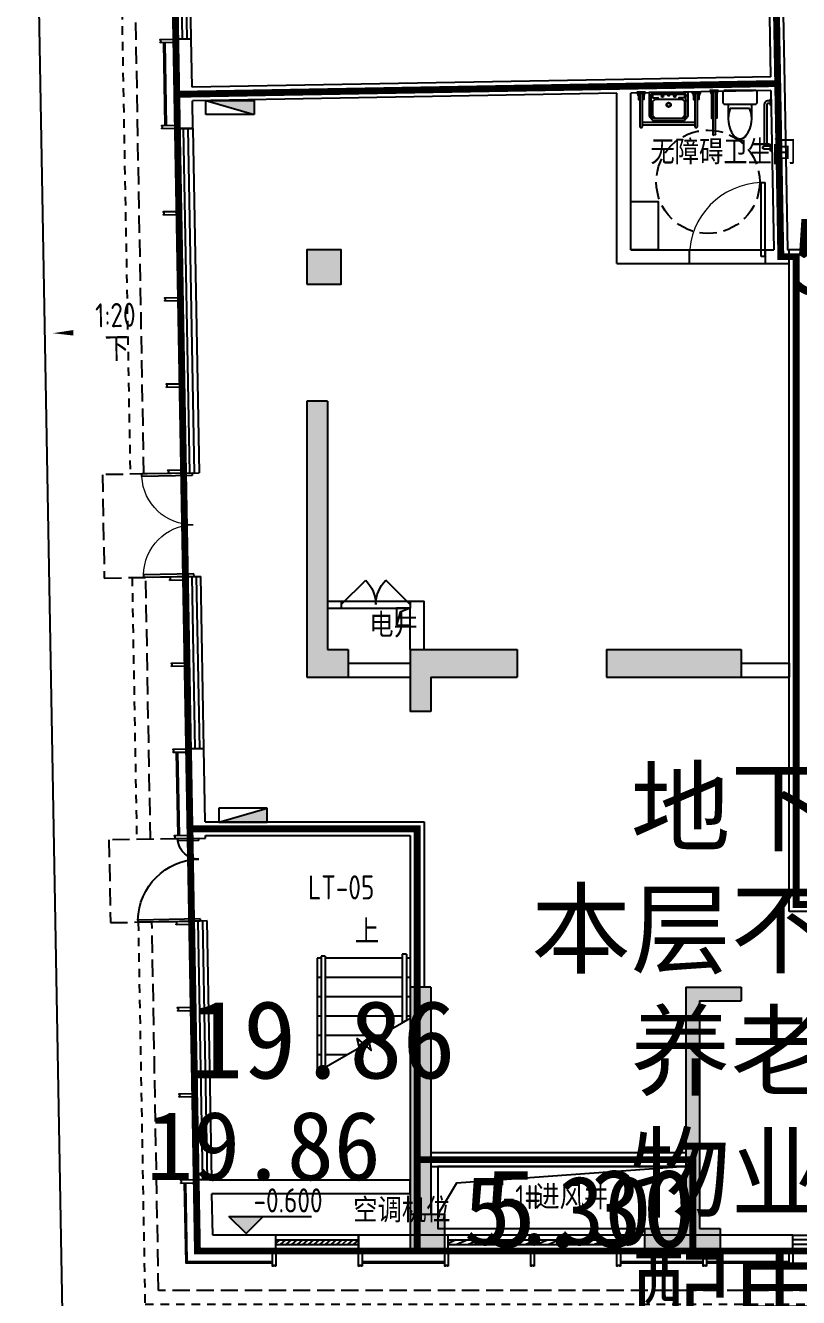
# Model space of a CAD drawing. Extents: x 512858 to 514372, y -232486 to -231710.
# Drawn here: x 513174.54 to 513185.76, y -231778.71 to -231760.26 of the extents above; entities that cross this region are included whole.
import ezdxf

# ---------------------------------------------------------------- set-up
doc = ezdxf.new("R2010")
doc.units = 0
doc.header["$LTSCALE"] = 1000
for name, pattern in [('__DASH', [0.35, 0.25, -0.1]), ('CACHE2', [0.1875, 0.125, -0.0625]), ('DASH', [0.35, 0.25, -0.1])]:
    doc.linetypes.add(name, pattern=pattern)
doc.layers.get('0').update_dxf_attribs({"color": 252})
for name, color, linetype in [('$计算结果', 7, 'Continuous'), ('$面积结果', 7, 'Continuous'), ('2#HXT-1F$0$A-WALL-S', 253, 'Continuous'), ('6#-造型-1F（实施版）金属型材-METAL-S', 253, 'Continuous'), ('6#-造型-1F（实施版）门窗', 253, 'Continuous'), ('A-ANNO-100-DIM-E', 253, 'Continuous'), ('A-ANNO-100-SYMB', 253, 'Continuous'), ('A-ANNO-100-TXT', 252, 'Continuous'), ('A-ANNO-50-SYMB', 252, 'Continuous'), ('A-DOOR', 252, 'Continuous'), ('A-FIRE-DOOR', 252, 'Continuous'), ('A-HOLE-E', 253, 'Continuous'), ('A-METAL-E', 253, 'Continuous'), ('A-PATT-COLU', 253, 'Continuous'), ('A-STAIR', 252, 'Continuous'), ('A-STONE-S', 253, 'Continuous'), ('A-STR-CONC-B', 252, 'Continuous'), ('A-STR-CONC-C', 253, 'Continuous'), ('A-WALL-S', 252, 'Continuous'), ('A-WINDOW', 253, 'Continuous'), ('A-散水-建筑', 253, 'CACHE2'), ('AA-洁具及厨具', 253, 'Continuous'), ('LVTRY', 253, 'Continuous'), ('PUB_HATCH', 252, 'Continuous'), ('看线', 253, 'Continuous'), ('面积-免计容-养老服务用房-1', 185, 'Continuous')]:
    doc.layers.add(name, color=color, linetype=linetype)
for name, color, linetype, lineweight in [('P-FIRE-FH', 252, 'Continuous', 25), ('面积-免计容-物业附属用房-1', 18, 'Continuous', 0), ('面积-计容-住宅-1', 1, 'Continuous', 0), ('面积-计容-社区文化活动中心-1', 30, 'Continuous', 0)]:
    doc.layers.add(name, color=color, linetype=linetype, lineweight=lineweight)
doc.styles.add('dw', font='simhei.ttf')
doc.styles.add('TYDG_02', font='TSSDENG.shx', dxfattribs={"width": 0.8, "bigfont": 'hztxt.shx'})

# ---------------------------------------------------------------- blocks, each defined once
blk = doc.blocks.new('1新159_FZH')
blk.add_lwpolyline([(-0.5, -0.5), (0.5, -0.5), (0.5, 0.5), (-0.5, 0.5)], close=True)
at = {"layer": 'PUB_HATCH'}
blk.add_solid([(-0.5, -0.5), (0.5, -0.5), (-0.5, 0.5), (0.5, 0.5)], dxfattribs=at)
blk = doc.blocks.new('1新321F结构')
at = {"layer": 'A-PATT-COLU'}
for points in [[(-161757, -997171), (-161757, -1001171), (-161457, -1000771), (-161457, -997171)], [(-161457, -1000771), (-161757, -1001171), (-161157, -1001171), (-161157, -1000771)], [(-159957, -1001171), (-160257, -1000771), (-160257, -1001671), (-159957, -1001671)], [(-160257, -1000771), (-159957, -1001171), (-158707, -1001171), (-158707, -1000771)], [(-157407, -1001171), (-155457, -1001171), (-155457, -1000771), (-157407, -1000771)], [(-160257, -1005671), (-160257, -1008971), (-159957, -1008971), (-159957, -1005671)], [(-156257, -1005671), (-156057, -1005871), (-155457, -1005871), (-155457, -1005671)], [(-156057, -1005871), (-156257, -1005671), (-156257, -1009171), (-156157, -1009271), (-156057, -1009171)], [(-156857, -1009471), (-156157, -1009471), (-156157, -1009271), (-156257, -1009171), (-156857, -1009171)], [(-156157, -1009271), (-156157, -1009471), (-155757, -1009471), (-155757, -1009171), (-156057, -1009171)]]:
    blk.add_hatch(color=256, dxfattribs=at).paths.add_polyline_path(points)
at = {"layer": 'A-STR-CONC-B'}
for p, q in [((-161757, -997171), (-161757, -1001171)), ((-161457, -997171), (-161757, -997171)), ((-161457, -997171), (-161457, -1000771)), ((-161457, -1000771), (-161157, -1000771)), ((-161157, -1000771), (-161157, -1001171)), ((-160257, -1000771), (-160257, -1001671)), ((-160257, -1000771), (-158707, -1000771)), ((-158707, -1000771), (-158707, -1001171)), ((-157407, -1000771), (-155457, -1000771)), ((-157407, -1000771), (-157407, -1001171)), ((-155457, -1000771), (-155457, -1001171)), ((-161757, -1001171), (-161157, -1001171)), ((-159957, -1001171), (-159957, -1001671)), ((-159957, -1001171), (-158707, -1001171)), ((-157407, -1001171), (-155457, -1001171)), ((-159957, -1001671), (-160257, -1001671)), ((-160257, -1005671), (-160257, -1008971)), ((-159957, -1005671), (-160257, -1005671)), ((-159957, -1005671), (-159957, -1008971)), ((-156257, -1005671), (-155457, -1005671)), ((-156257, -1005671), (-156257, -1009171)), ((-155457, -1005671), (-155457, -1005871)), ((-156057, -1005871), (-155457, -1005871)), ((-156057, -1005871), (-156057, -1009171)), ((-156857, -1009171), (-156257, -1009171)), ((-156857, -1009171), (-156857, -1009471)), ((-156057, -1009171), (-155757, -1009171)), ((-155757, -1009171), (-155757, -1009471)), ((-156857, -1009471), (-156157, -1009471)), ((-156157, -1009471), (-155757, -1009471))]:
    blk.add_line(p, q, dxfattribs=at)
at = {"layer": 'A-STR-CONC-C', "xscale": 500, "yscale": 500, "zscale": 500}
for p in [(-161507, -995221, 0), (-160007, -1009221)]:
    blk.add_blockref('1新159_FZH', p, dxfattribs=at)
blk = doc.blocks.new('1新77A$C3B0876DE')
at = {"layer": '看线', "linetype": 'DASH', "elevation": 0}
for points in [[(-64515, 11146), (-64784, 26193)], [(-64117, 11153), (-65117, 11135), (-65090, 9635), (-64091, 9653)], [(-64420, 5846), (-64488, 9646)], [(-64023, 5854), (-65022, 5836), (-65001, 4636), (-64001, 4654)], [(-46350, -700), (-64302, -700), (-64399, 4647)]]:
    blk.add_lwpolyline(points, dxfattribs=at)
blk = doc.blocks.new('1新332#HXT-1F')
at = {"layer": '2#HXT-1F$0$A-WALL-S'}
for p, q in [((-154757, -1004571), (-154757, -994971)), ((-152857, -994971), (-154757, -994971)), ((-153157, -1004571), (-154757, -1004571))]:
    blk.add_line(p, q, dxfattribs=at)
blk = doc.blocks.new('1新09$TwtSys$00000434')
for p, q in [((-0.5, 0.5), (-0.5, -0.5)), ((-0.5, -0.5), (0.5, 0.5)), ((0.5, 0.5), (-0.5, 0.5)), ((0.5, -0.5), (0.5, 0.5)), ((-0.5, -0.5), (0.5, -0.5))]:
    blk.add_line(p, q)
blk.add_solid([(0.5, -0.5), (0.5, 0.5), (-0.5, -0.5)])
blk = doc.blocks.new('1新89A$C71297C34')
at = {"layer": 'P-FIRE-FH', "xscale": -700, "yscale": 200, "zscale": 700, "rotation": 180}
blk.add_blockref('1新09$TwtSys$00000434', (-63264, 16463, 0), dxfattribs=at)
at = {"layer": 'P-FIRE-FH', "xscale": 700, "yscale": 200, "zscale": 700}
blk.add_blockref('1新09$TwtSys$00000434', (-63077, 6196, 0), dxfattribs=at)
blk = doc.blocks.new('1新174ss')
at = {"layer": 'A-散水-建筑'}
for points in [[(-164591, -983181), (-164321, -998229)], [(-164294, -999729), (-164226, -1003528)], [(-164205, -1004728), (-164106, -1010271), (-145957, -1010271)]]:
    blk.add_lwpolyline(points, dxfattribs=at)
blk = doc.blocks.new('1新150012525252A$C7796392C')
at = {"layer": 'LVTRY'}
for p, q in [((-421, 490), (-421, 19)), ((-381, 19), (-381, 490)), ((-381, 477), (379, 477)), ((-381, 437), (379, 437)), ((-222, 381), (-251, 349)), ((-232, 335), (-191, 381)), ((-222, 381), (221, 381)), ((232, 335), (191, 381)), ((221, 381), (251, 349)), ((379, 490), (379, 19)), ((419, 19), (419, 490)), ((-251, 349), (-251, 26)), ((-232, 127), (-232, 335)), ((232, 127), (232, 335)), ((251, 349), (251, 26)), ((-421, 19), (-381, 19)), ((-281, 123), (-253, 123)), ((-279, 51), (-253, 51)), ((251, 26), (-251, 26)), ((-192, 101), (-232, 127)), ((-232, 26), (-232, 79)), ((-232, 79), (-153, 79)), ((191, 100), (-189, 100)), ((-148, 84), (-148, 100)), ((90, 26), (-90, 26)), ((0, 26), (90, 26)), ((149, 84), (149, 100)), ((232, 79), (154, 79)), ((191, 100), (232, 127)), ((232, 26), (232, 79)), ((279, 123), (251, 123)), ((277, 51), (251, 51)), ((379, 19), (419, 19))]:
    blk.add_line(p, q, dxfattribs=at)
for points in [[(-280, 350), (-230, 410)], [(230, 410), (-230, 410)], [(280, 350), (230, 410)], [(-280, 0), (-280, 350)], [(280, 0), (280, 350)], [(280, 0), (-280, 0)]]:
    blk.add_lwpolyline(points, dxfattribs=at)
for points in [[(-341, 0), (-341, 13), (-461, 13), (-461, 0)], [(-439, 43), (-439, 30), (-447, 30), (-447, 43)], [(-425, 103), (-425, 13), (-439, 13), (-439, 103)], [(-376, 103), (-376, 13), (-363, 13), (-363, 103)], [(-363, 43), (-363, 30), (-355, 30), (-355, 43)], [(459, 0), (459, 13), (339, 13), (339, 0)], [(361, 43), (361, 30), (353, 30), (353, 43)], [(375, 103), (375, 13), (361, 13), (361, 103)], [(424, 103), (424, 13), (437, 13), (437, 103)], [(437, 43), (437, 30), (445, 30), (445, 43)]]:
    blk.add_lwpolyline(points, close=True, dxfattribs=at)
for centre, radius in [((-1, 182), 33.1), ((-1, 182), 24.9), ((-91, 54), 15), ((-1, 44), 8), ((89, 56), 15)]:
    blk.add_circle(centre, radius, dxfattribs=at)
for centre, radius, start, end in [((-401, 490), 20, 89.9999, 180), ((-401, 490), 20, 0.0006, 90.0006), ((399, 490), 20, 89.9999, 180), ((399, 490), 20, 0.0006, 90.0006), ((-189, 105), 5, 237.2444, 270), ((-153, 84), 5, 270, 0), ((154, 84), 5, 180, 270)]:
    blk.add_arc(centre, radius, start, end, dxfattribs=at)
blk = doc.blocks.new('1新17001ZJZJ17171616A$C1AC53746')
at = {"layer": 'LVTRY'}
for p, q in [((200, 80), (200, 420)), ((260, 390), (260, 110))]:
    blk.add_line(p, q, dxfattribs=at)
blk.add_lwpolyline([(430, 420), (200, 420), (200, 470, 0.414214), (170, 500), (30, 500, 0.414214), (0, 470), (0, 30, 0.414214), (30, 0), (170, 0, 0.414214), (200, 30), (200, 80), (430, 80)], format="xyb", dxfattribs=at)
for centre, radius, start, end in [((413, 23), 398, 53.3619, 112.5495), ((590, 250), 110, 303.4509, 56.5491), ((413, 477), 398, 247.4505, 306.6381)]:
    blk.add_arc(centre, radius, start, end, dxfattribs=at)
blk = doc.blocks.new('1新16001A$C29CE02E2')
at = {"layer": 'LVTRY'}
for p, q in [((-395, 13), (-395, 632)), ((-355, 632), (-355, 13)), ((-355, 13), (-395, 13))]:
    blk.add_line(p, q, dxfattribs=at)
for points in [[(-399, 403), (-399, 13), (-413, 13), (-413, 403)], [(-351, 403), (-351, 13), (-337, 13), (-337, 403)], [(-435, 0), (-435, 13), (-315, 13), (-315, 0)], [(-413, 37), (-413, 24), (-421, 24), (-421, 37)], [(-337, 37), (-337, 24), (-329, 24), (-329, 37)]]:
    blk.add_lwpolyline(points, close=True, dxfattribs=at)
for start, end in [(89.9994, 179.9994), (360, 90.0001)]:
    blk.add_arc((-375, 632), 20, start, end, dxfattribs=at)
at = {"layer": 'AA-洁具及厨具', "ltscale": 0.3, "extrusion": (-3.33617e-15, -3.68096e-16, -1), "zscale": -1, "rotation": 89.9999999562683}
blk.add_blockref('1新17001ZJZJ17171616A$C1AC53746', (250, 0), dxfattribs=at)
blk = doc.blocks.new('1新73A$C102F5F07')
at = {"layer": 'LVTRY'}
for points in [[(0, -130), (13, -130), (13, -210), (0, -210)], [(0, -790), (13, -790), (13, -870), (0, -870)]]:
    blk.add_lwpolyline(points, close=True, dxfattribs=at)
for points in [[(13, -150), (40, -150, -0.414214), (100, -210), (100, -810)], [(13, -190), (40, -190, -0.414214), (60, -210), (60, -810)]]:
    blk.add_lwpolyline(points, format="xyb", dxfattribs=at)
for points in [[(13, -810), (100, -810)], [(13, -850), (100, -850)]]:
    blk.add_lwpolyline(points, dxfattribs=at)
blk.add_arc((100, -830), 20, 269.9531, 90, dxfattribs=at)
blk = doc.blocks.new('1新78A$C4325192B')
at = {"xscale": -1}
blk.add_blockref('1新73A$C102F5F07', (0, 0), dxfattribs=at)
at = {"layer": 'AA-洁具及厨具', "ltscale": 0.3, "extrusion": (0, 0, -1), "zscale": -1, "rotation": 179.9999736112728}
blk.add_blockref('1新16001A$C29CE02E2', (450, 0), dxfattribs=at)
blk = doc.blocks.new('1新81A$C4DE61101')
at = {"color": 8, "linetype": '__DASH'}
blk.add_circle((0, 0), 750, dxfattribs=at)
blk = doc.blocks.new('1新170gthegsffsf')
at = {"layer": '6#-造型-1F（实施版）金属型材-METAL-S'}
blk.add_lwpolyline([(2575456, -483476), (2575446, -483476), (2575446, -483466), (2575416, -483466), (2575416, -483476), (2575406, -483476), (2575406, -483226), (2575456, -483226)], close=True, dxfattribs=at)
blk = doc.blocks.new('1新88A$C6F092640')
at = {"layer": 'A-STONE-S', "elevation": 0}
for points in [[(-64205, 16202), (-64226, 17402)], [(-64185, 16202), (-64206, 17402)], [(-64020, 5904), (-64042, 7103)], [(-64000, 5904), (-64022, 7104)], [(-61350, -280), (-60150, -280)], [(-61350, -300), (-60150, -300)], [(-57600, -280), (-56400, -280)], [(-57600, -300), (-56400, -300)], [(-56350, -280), (-55150, -280)], [(-56350, -300), (-55150, -300)]]:
    blk.add_lwpolyline(points, dxfattribs=at)
at = {"layer": 'A-STONE-S'}
for points in [[(-63930, 854), (-63909, -300), (-62650, -300)], [(-63910, 855), (-63890, -280), (-62650, -280)]]:
    blk.add_lwpolyline(points, dxfattribs=at)
at = {"layer": '6#-造型-1F（实施版）门窗', "rotation": 271.0264325228436}
for p in [(372986, 2601104, 0), (373008, 2599855, 0), (373031, 2598605, 0), (373053, 2597355, 0), (373076, 2596105, 0), (373098, 2594855, 0), (373126, 2593306, 0), (373148, 2592056, 0), (373171, 2590806, 0), (373193, 2589556, 0), (373215, 2588306, 0), (373238, 2587057, 0), (373260, 2585807, 0), (373282, 2584557, 0)]:
    blk.add_blockref('1新170gthegsffsf', p, dxfattribs=at)
at = {"layer": '6#-造型-1F（实施版）门窗'}
for p in [(-2638056, 483126, 0), (-2636806, 483126, 0), (-2635556, 483126, 0), (-2634306, 483126, 0), (-2633056, 483126, 0), (-2631806, 483126, 0), (-2630556, 483126, 0)]:
    blk.add_blockref('1新170gthegsffsf', p, dxfattribs=at)
blk = doc.blocks.new('1新04$DorLib2D$00000002')
for p, q in [((-0.5, 0), (-0.5, 0.4875)), ((-0.475, 0.4875), (-0.5, 0.4875)), ((-0.475, 0), (-0.475, 0.4875)), ((0.475, 0), (0.475, 0.4875)), ((0.475, 0.4875), (0.5, 0.4875)), ((0.5, 0), (0.5, 0.4875)), ((-0.5, 0), (-0.475, 0)), ((0.5, 0), (0.475, 0))]:
    blk.add_line(p, q)
at = {"lineweight": 13}
for centre, start, end in [((-0.4875, 0), 0, 88.53072), ((0.4875, 0), 91.46928, 180)]:
    blk.add_arc(centre, 0.4875, start, end, dxfattribs=at)
blk = doc.blocks.new('1新06$DorLib2D$00000225')
at = {"color": 0}
for p, q in [((0.475, -0.001), (0.475, 0.752)), ((0.475, 0.752), (0.5, 0.752)), ((0.5, -0.001), (0.5, 0.752)), ((-0.5, 0), (-0.5, 0.252)), ((-0.475, 0.252), (-0.5, 0.252)), ((-0.475, 0), (-0.475, 0.252)), ((-0.475, 0), (-0.5, 0)), ((0.475, -0.001), (0.5, -0.001))]:
    blk.add_line(p, q, dxfattribs=at)
for centre, radius, start, end in [((0.505, -0.002), 0.755, 92.2493, 179.7238), ((-0.501, 0.003), 0.251, 359.7899, 84.0974)]:
    blk.add_arc(centre, radius, start, end, dxfattribs=at)
blk = doc.blocks.new('1新10$WINLIB2D$00000001')
at = {"color": 0}
for points in [[(-0.5, 0.5), (-0.5, -0.5)], [(-0.5, 0.5), (0.5, 0.5)], [(0.5, -0.5), (0.5, 0.5)], [(0.5, 0.1667), (-0.5, 0.1667)], [(0.5, -0.1667), (-0.5, -0.1667)], [(-0.5, -0.5), (0.5, -0.5)]]:
    blk.add_lwpolyline(points, dxfattribs=at)
blk = doc.blocks.new('1新11$WINLIB2D$00000039')
at = {"color": 0}
for points in [[(-0.5, 0.5), (-0.5, -0.5)], [(0.5, 0.5), (-0.5, 0.5)], [(0.5, -0.5), (0.5, 0.5)], [(-0.5, 0.1667), (0.5, 0.1667)], [(-0.3839, -0.1667), (-0.448, 0.1667)], [(-0.3159, -0.1667), (-0.38, 0.1667)], [(-0.2479, -0.1667), (-0.312, 0.1667)], [(-0.1799, -0.1667), (-0.244, 0.1667)], [(-0.1119, -0.1667), (-0.176, 0.1667)], [(-0.0439, -0.1667), (-0.108, 0.1667)], [(0.0241, -0.1667), (-0.04, 0.1667)], [(0.0921, -0.1667), (0.028, 0.1667)], [(0.16, -0.1667), (0.0959, 0.1667)], [(0.228, -0.1667), (0.1639, 0.1667)], [(0.296, -0.1667), (0.2319, 0.1667)], [(0.364, -0.1667), (0.2999, 0.1667)], [(0.432, -0.1667), (0.3679, 0.1667)], [(0.5, -0.1667), (0.4359, 0.1667)], [(-0.4519, -0.1667), (-0.5, 0.0836)], [(-0.5, -0.1667), (0.5, -0.1667)], [(0.5, -0.5), (-0.5, -0.5)]]:
    blk.add_lwpolyline(points, dxfattribs=at)
blk = doc.blocks.new('1新05$DorLib2D$00000116')
at = {"color": 0}
for p, q in [((-0.5, 0), (-0.146, 0.354)), ((0.5, 0), (0.146, 0.354))]:
    blk.add_line(p, q, dxfattribs=at)
for centre, start, end in [((-0.5, 0), 0, 45), ((0.5, 0), 135, 180)]:
    blk.add_arc(centre, 0.5, start, end, dxfattribs=at)
blk = doc.blocks.new('1新03$DorLib2D$00000001')
for p, q in [((0.45, 0.975), (0.5, 0.975)), ((0.45, 0), (0.45, 0.975)), ((0.5, 0), (0.5, 0.975)), ((0.5, 0), (0.45, 0))]:
    blk.add_line(p, q)
at = {"lineweight": 13}
blk.add_arc((0.475, 0), 0.975, 91.4693, 180, dxfattribs=at)

msp = doc.modelspace()

# ---------------------------------------------------------------- hatches: boundary and pattern name
at = {"layer": 'A-ANNO-100-DIM-E'}
msp.add_hatch(color=252, dxfattribs=at).paths.add_polyline_path([(513177.746, -231777.786), (513177.496, -231777.536), (513177.996, -231777.536)])

# ---------------------------------------------------------------- linework, layer by layer
at = {"layer": 'A-ANNO-100-DIM-E', "color": 252}
for p, q in [((513177.746, -231777.786), (513177.496, -231777.536)), ((513177.496, -231777.536), (513178.696, -231777.536)), ((513177.746, -231777.786), (513177.996, -231777.536))]:
    msp.add_line(p, q, dxfattribs=at)
at = {"layer": 'A-ANNO-100-SYMB', "color": 252}
msp.add_lwpolyline([(513176.697, -231764.687, 0, 0, 0), (513174.941, -231764.723, 0, 0.08, 0), (513175.241, -231764.717, 0, 0, 0)], format="xyseb", dxfattribs=at)
at = {"layer": 'A-ANNO-50-SYMB', "color": 252}
msp.add_lwpolyline([(513179.454, -231773.651, 0, 0, 0), (513179.454, -231774.911, 0, 0.08, 0), (513179.454, -231774.611, 0, 0, 0)], format="xyseb", dxfattribs=at)
at = {"layer": 'A-DOOR', "color": 252}
for p, q in [((513184.179, -231763.511), (513185.279, -231763.511)), ((513184.179, -231763.711), (513185.279, -231763.711)), ((513176.891, -231768.254), (513176.864, -231766.754)), ((513176.981, -231773.253), (513176.959, -231772.054))]:
    msp.add_line(p, q, dxfattribs=at)
at = {"layer": 'A-FIRE-DOOR', "color": 252}
for p, q in [((513179.129, -231768.611), (513180.129, -231768.611)), ((513179.129, -231768.711), (513180.129, -231768.711))]:
    msp.add_line(p, q, dxfattribs=at)
at = {"layer": 'A-HOLE-E', "color": 252}
for points in [[(513179.929, -231768.961), (513180.129, -231768.961), (513180.129, -231768.711), (513179.929, -231768.711)], [(513180.529, -231776.811), (513180.529, -231777.711), (513184.129, -231777.711), (513184.129, -231776.811)]]:
    msp.add_lwpolyline(points, close=True, dxfattribs=at)
for points in [[(513180.129, -231768.711), (513179.985, -231768.769), (513179.929, -231768.961)], [(513184.129, -231776.811), (513180.801, -231777.054), (513180.529, -231777.511)]]:
    msp.add_lwpolyline(points, dxfattribs=at)
at = {"layer": 'A-STAIR', "color": 252}
for p, q in [((513180.074, -231773.731), (513180.014, -231773.731)), ((513178.779, -231773.791), (513178.779, -231775.44)), ((513178.834, -231773.791), (513178.779, -231773.791)), ((513178.894, -231773.761), (513178.834, -231773.761)), ((513180.014, -231773.791), (513178.894, -231773.791)), ((513180.129, -231773.791), (513180.074, -231773.791)), ((513180.129, -231773.791), (513180.129, -231774.661)), ((513178.834, -231774.071), (513178.779, -231774.071)), ((513180.014, -231774.071), (513178.894, -231774.071)), ((513180.129, -231774.071), (513180.074, -231774.071)), ((513178.834, -231774.351), (513178.779, -231774.351)), ((513180.014, -231774.351), (513178.894, -231774.351)), ((513180.129, -231774.351), (513180.074, -231774.351)), ((513178.834, -231774.631), (513178.779, -231774.631)), ((513180.014, -231774.631), (513178.894, -231774.631)), ((513180.129, -231774.631), (513180.074, -231774.631)), ((513180.074, -231774.693), (513180.014, -231774.727)), ((513178.834, -231774.911), (513178.779, -231774.911)), ((513179.696, -231774.911), (513178.894, -231774.911)), ((513178.834, -231775.191), (513178.779, -231775.191)), ((513179.211, -231775.191), (513178.894, -231775.191)), ((513178.834, -231775.409), (513178.894, -231775.374))]:
    msp.add_line(p, q, dxfattribs=at)
for points in [[(513239.379, -231778.011), (513239.379, -231780.011), (513175.101, -231780.011), (513174.545, -231748.943), (513176.544, -231748.907)], [(513180.014, -231773.731), (513180.014, -231774.727)], [(513180.074, -231773.731), (513180.074, -231774.693)], [(513178.834, -231773.761), (513178.834, -231775.409)], [(513178.894, -231773.761), (513178.894, -231775.374)], [(513178.779, -231775.44), (513179.393, -231775.086), (513179.358, -231774.955), (513179.564, -231775.128), (513179.531, -231775.006), (513180.129, -231774.661)]]:
    msp.add_lwpolyline(points, dxfattribs=at)
at = {"layer": 'A-WALL-S', "color": 252}
for p, q in [((513185.362, -231761.001), (513185.244, -231754.402)), ((513185.564, -231761.098), (513185.446, -231754.499)), ((513176.766, -231761.255), (513176.751, -231760.455)), ((513176.964, -231761.152), (513176.951, -231760.452)), ((513185.362, -231761.001), (513183.227, -231761.04)), ((513183.227, -231761.04), (513176.964, -231761.152)), ((513185.562, -231761.098), (513185.564, -231761.098)), ((513185.562, -231761.098), (513185.605, -231763.511)), ((513176.775, -231761.755), (513176.766, -231761.255)), ((513183.129, -231761.241), (513176.967, -231761.352)), ((513176.975, -231761.752), (513176.967, -231761.352)), ((513183.129, -231763.711), (513183.129, -231761.241)), ((513185.364, -231761.201), (513183.329, -231761.238)), ((513183.329, -231763.511), (513183.329, -231761.238)), ((513185.364, -231761.201), (513185.405, -231763.511)), ((513183.329, -231763.511), (513184.179, -231763.511)), ((513185.279, -231763.511), (513185.405, -231763.511)), ((513185.605, -231763.511), (513185.629, -231763.511)), ((513183.129, -231763.711), (513184.179, -231763.711)), ((513185.279, -231763.711), (513185.507, -231763.711)), ((513185.507, -231763.711), (513185.629, -231763.711)), ((513178.929, -231768.611), (513179.129, -231768.611)), ((513178.929, -231768.611), (513178.929, -231768.711)), ((513178.929, -231768.711), (513179.129, -231768.711)), ((513180.129, -231768.611), (513180.329, -231768.611)), ((513180.129, -231769.311), (513180.129, -231768.711)), ((513180.329, -231769.311), (513180.329, -231768.611)), ((513180.129, -231769.311), (513180.329, -231769.311)), ((513179.229, -231769.511), (513180.129, -231769.511)), ((513179.229, -231769.511), (513179.229, -231769.711)), ((513180.129, -231769.511), (513180.129, -231769.711)), ((513184.929, -231769.511), (513185.629, -231769.511)), ((513184.929, -231769.511), (513184.929, -231769.711)), ((513185.629, -231769.511), (513185.629, -231769.711)), ((513179.229, -231769.711), (513180.129, -231769.711)), ((513184.929, -231769.711), (513185.629, -231769.711)), ((513176.957, -231771.912), (513176.936, -231770.754)), ((513177.155, -231771.811), (513177.136, -231770.75)), ((513177.155, -231771.811), (513180.329, -231771.811)), ((513180.329, -231771.811), (513180.329, -231774.211)), ((513176.959, -231772.054), (513176.957, -231771.912)), ((513177.158, -231772.011), (513180.129, -231772.011)), ((513177.159, -231772.05), (513177.158, -231772.011)), ((513180.129, -231772.011), (513180.129, -231774.211)), ((513180.329, -231774.211), (513180.129, -231774.211)), ((513180.429, -231776.611), (513184.129, -231776.611)), ((513180.429, -231776.611), (513180.429, -231776.811)), ((513184.129, -231776.611), (513184.129, -231776.811)), ((513180.429, -231776.811), (513184.129, -231776.811)), ((513177.05, -231777.113), (513177.048, -231777.003)), ((513177.248, -231777.011), (513177.248, -231776.999)), ((513180.129, -231777.011), (513177.248, -231777.011)), ((513180.129, -231777.211), (513180.129, -231777.011)), ((513177.066, -231778.011), (513177.05, -231777.113)), ((513177.262, -231777.811), (513177.252, -231777.211)), ((513180.129, -231777.211), (513177.252, -231777.211)), ((513178.179, -231777.811), (513177.262, -231777.811)), ((513180.679, -231777.811), (513179.379, -231777.811)), ((513185.679, -231777.811), (513183.129, -231777.811)), ((513178.179, -231778.011), (513177.066, -231778.011)), ((513180.679, -231778.011), (513179.379, -231778.011)), ((513185.679, -231778.011), (513183.129, -231778.011))]:
    msp.add_line(p, q, dxfattribs=at)
for points in [[(513176.751, -231760.455), (513176.951, -231760.452)], [(513176.775, -231761.755), (513176.975, -231761.752)], [(513184.179, -231763.511), (513184.179, -231763.711)], [(513185.279, -231763.511), (513185.279, -231763.711)], [(513179.129, -231768.611), (513179.129, -231768.711)], [(513180.129, -231768.611), (513180.129, -231768.711)], [(513176.936, -231770.754), (513177.136, -231770.75)], [(513176.959, -231772.054), (513177.159, -231772.05)], [(513177.048, -231777.003), (513177.248, -231776.999)], [(513178.179, -231778.011), (513178.179, -231777.811)], [(513179.379, -231778.011), (513179.379, -231777.811)], [(513180.679, -231778.011), (513180.679, -231777.811)], [(513183.129, -231778.011), (513183.129, -231777.811)], [(513185.679, -231778.011), (513185.679, -231777.811)]]:
    msp.add_lwpolyline(points, dxfattribs=at)
at = {"layer": 'LVTRY', "color": 252}
msp.add_lwpolyline([(513183.329, -231763.511), (513183.329, -231762.811), (513183.729, -231762.811), (513183.729, -231763.511)], close=True, dxfattribs=at)
at = {"layer": '面积-免计容-养老服务用房-1', "linetype": 'DASH', "ltscale": 0.003, "const_width": 0.1}
msp.add_lwpolyline([(513209.979, -231766.513), (513202.229, -231766.513), (513202.229, -231773.013), (513187.729, -231773.013), (513185.729, -231773.013), (513185.729, -231763.613), (513185.507, -231763.613), (513185.462, -231761.101), (513176.741, -231761.257), (513176.932, -231771.913), (513180.229, -231771.913), (513180.229, -231776.713), (513184.229, -231776.713), (513184.229, -231778.038), (513190.929, -231778.038), (513190.929, -231775.613), (513192.329, -231775.613), (513192.329, -231776.913), (513194.329, -231776.913), (513194.329, -231778.038), (513208.029, -231778.038)], dxfattribs=at)
at = {"layer": '面积-免计容-物业附属用房-1', "ltscale": 0.005, "const_width": 0.1}
msp.add_lwpolyline([(513190.729, -231763.486), (513188.33, -231763.486), (513188.167, -231754.352), (513185.342, -231754.402), (513185.462, -231761.101), (513185.462, -231761.101), (513185.507, -231763.613), (513185.729, -231763.613), (513185.729, -231773.013), (513187.729, -231773.013), (513187.729, -231770.313), (513188.029, -231770.313), (513188.029, -231767.913), (513190.729, -231767.913)], close=True, dxfattribs=at)
at = {"layer": '面积-计容-住宅-1', "const_width": 0.1}
msp.add_lwpolyline([(513184.229, -231776.713), (513180.229, -231776.713), (513180.229, -231778.038), (513184.229, -231778.038)], close=True, dxfattribs=at)
at = {"layer": '面积-计容-社区文化活动中心-1', "ltscale": 3, "const_width": 0.1}
for points in [[(513185.342, -231754.402), (513188.167, -231754.352), (513188.069, -231748.853), (513184.746, -231748.912), (513184.72, -231747.488), (513176.497, -231747.635), (513176.741, -231761.257), (513185.462, -231761.101)], [(513180.229, -231771.913), (513176.932, -231771.913), (513177.041, -231778.038), (513180.229, -231778.038), (513180.229, -231776.713)]]:
    msp.add_lwpolyline(points, close=True, dxfattribs=at)

# ---------------------------------------------------------------- block references
at = {"color": 252, "xscale": 0.001, "yscale": 0.001, "zscale": 0.001}
for name, p in [('1新77A$C3B0876DE', (513240.779, -231777.911)), ('1新174ss', (513340.386, -230768.54)), ('1新89A$C71297C34', (513240.779, -231777.911)), ('1新81A$C4DE61101', (513184.45, -231762.527)), ('1新332#HXT-1F', (513340.386, -230768.54)), ('1新321F结构', (513340.386, -230768.54))]:
    msp.add_blockref(name, p, dxfattribs=at)
at = {"layer": 'A-DOOR', "color": 252, "xscale": 1.1, "yscale": 1.1, "zscale": 0.2}
msp.add_blockref('1新03$DorLib2D$00000001', (513184.729, -231763.611), dxfattribs=at)
at = {"layer": 'A-DOOR', "color": 252, "zscale": 0.2}
for name, p, xscale, yscale, rotation in [('1新04$DorLib2D$00000002', (513176.978, -231767.502), -1.5, 1.5, 91.02643249803431), ('1新06$DorLib2D$00000225', (513177.07, -231772.652), -1.2, 1.2, 91.02643249803508)]:
    msp.add_blockref(name, p, dxfattribs=dict(at, xscale=xscale, yscale=yscale, rotation=rotation))
at = {"layer": 'A-FIRE-DOOR', "color": 252, "xscale": -1, "zscale": 0.1}
msp.add_blockref('1新05$DorLib2D$00000116', (513179.629, -231768.661), dxfattribs=at)
at = {"layer": 'A-METAL-E', "color": 252, "xscale": 0.001, "yscale": 0.001, "zscale": 0.001}
msp.add_blockref('1新88A$C6F092640', (513240.779, -231777.911), dxfattribs=at)
at = {"layer": 'A-WINDOW', "color": 252, "zscale": 0.2}
for name, p, xscale, yscale, rotation in [('1新10$WINLIB2D$00000001', (513176.818, -231758.604), 3.699999999957814, -0.2, 91.02643249803421), ('1新10$WINLIB2D$00000001', (513176.919, -231764.253), -4.999991694088085, -0.2, 91.02643249803431), ('1新10$WINLIB2D$00000001', (513177.013, -231769.502), 2.500008303290612, -0.2, 91.02643249803435), ('1新10$WINLIB2D$00000001', (513177.114, -231775.126), 3.749999990282177, 0.2, 91.02643249803513), ('1新11$WINLIB2D$00000039', (513178.779, -231777.911), -1.2, 0.2, 180), ('1新11$WINLIB2D$00000039', (513181.904, -231777.911), -2.45, 0.2, 180), ('1新10$WINLIB2D$00000001', (513186.279, -231777.911), -1.2, 0.2, 180)]:
    msp.add_blockref(name, p, dxfattribs=dict(at, xscale=xscale, yscale=yscale, rotation=rotation))
at = {"layer": 'LVTRY', "color": 252, "xscale": 0.001, "yscale": 0.001, "zscale": 0.001, "rotation": 179.9999999999961}
msp.add_blockref('1新150012525252A$C7796392C', (513183.878, -231761.228), dxfattribs=at)
at = {"layer": 'LVTRY', "color": 252, "xscale": 0.001, "yscale": 0.001, "zscale": 0.001}
msp.add_blockref('1新78A$C4325192B', (513185.364, -231761.201), dxfattribs=at)

# ---------------------------------------------------------------- texts
at = {"layer": '$计算结果', "insert": (513181.883, -231782.279), "char_height": 1.06217, "width": 84.98136, "attachment_point": 4, "style": 'dw'}
msp.add_mtext('  地下室不计容面积：97.50 = 97.50\\P本层不计容建筑面积：97.50 = 97.50\\P  养老服务用房免计容面积：300.78 = 300.78\\P  物业附属用房免计容面积：58.82 + 33.05 = 91.87\\P  配电房免计容面积：122.63 + 16.64 = 139.27\\P本层免计容建筑面积：300.78 + 91.87 + 139.27 = 531.92\\P  住宅计容面积：124.14 + 124.14 + 5.65 + 5.61 + 5.42 + 5.30 + 4.73 + 4.10 + 3.18 = 282.27\\P  商业计容面积：119.30 = 119.30\\P  消防控制室计容面积：54.84 = 54.84\\P  社区医疗卫生中心计容面积：155.95 + 47.39 = 203.34\\P  社区文化活动中心计容面积：133.68 + 23.46 + 19.86 = 177.00\\P本层计容建筑面积：282.27 + 119.30 + 54.84 + 203.34 + 177.00 = 836.75\\P总面积：97.50 + 531.92 + 836.75 = 1466.17', dxfattribs=at)
at = {"layer": '$面积结果', "color": 18, "style": 'dw'}
msp.add_text('58.82', height=1.1331, dxfattribs=at).set_placement((513185.641, -231764.165))
at = {"layer": '$面积结果', "color": 30, "style": 'dw'}
msp.add_text('19.86', height=1.1331, dxfattribs=at).set_placement((513176.932, -231775.535))
at = {"layer": '$面积结果', "color": 1, "style": 'dw'}
msp.add_text('5.30', height=1.1331, dxfattribs=at).set_placement((513181.187, -231777.983))
at = {"layer": 'A-ANNO-100-DIM-E', "color": 252, "style": 'TYDG_02', "width": 0.8}
msp.add_text('-0.600', height=0.35, dxfattribs=at).set_placement((513177.854, -231777.48))
at = {"layer": 'A-ANNO-100-SYMB', "color": 252, "style": 'TYDG_02', "width": 0.8}
msp.add_text('1:20', height=0.35, rotation=1.1692, dxfattribs=at).set_placement((513175.561, -231764.641))
at = {"layer": 'A-ANNO-100-SYMB', "color": 252, "style": 'TYDG_02'}
msp.add_text('下', height=0.353, rotation=1.1692, dxfattribs=at).set_placement((513175.699, -231765.128))
at = {"layer": 'A-ANNO-100-TXT', "color": 252, "style": 'TYDG_02'}
for s, p in [('无障碍卫生间', (513183.615, -231762.272)), ('电井', (513179.534, -231769.135)), ('进风井', (513181.944, -231777.433)), ('空调机位', (513179.302, -231777.624))]:
    msp.add_text(s, height=0.3526, dxfattribs=at).set_placement(p)
at = {"layer": 'A-ANNO-100-TXT', "color": 252, "style": 'TYDG_02', "width": 0.8}
for s, p in [('LT-05', (513178.646, -231772.938)), ('1-1#', (513181.337, -231777.433))]:
    msp.add_text(s, height=0.35, dxfattribs=at).set_placement(p)
at = {"layer": 'A-ANNO-50-SYMB', "color": 252, "style": 'TYDG_02'}
msp.add_text('上', height=0.353, dxfattribs=at).set_placement((513179.325, -231773.581))
at = {"layer": '面积-计容-住宅-1', "style": 'dw'}
msp.add_text('5.30', height=1, dxfattribs=at).set_placement((513180.907, -231777.949))
at = {"layer": '面积-计容-社区文化活动中心-1', "ltscale": 3, "style": 'dw'}
msp.add_text('19.86', height=1, dxfattribs=at).set_placement((513176.299, -231777.01))

doc.saveas('drawing.dxf')
